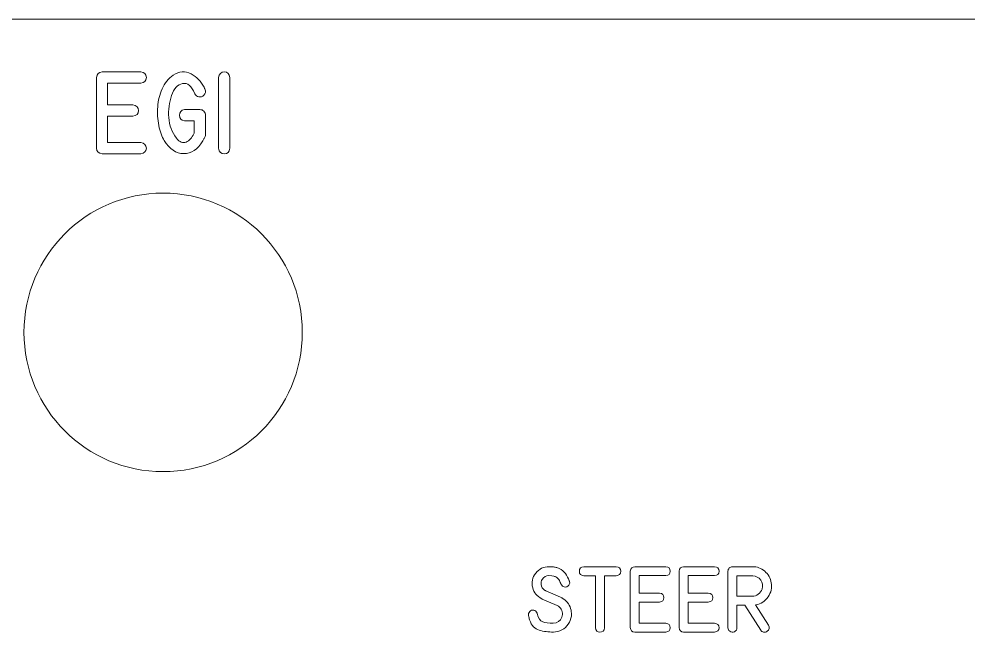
# Model space of a CAD drawing. Header units: millimetres. Extents: x -77 to 69, y -94 to 121.
# Drawn here: x 3.21 to 44.17, y 94.56 to 121.31 of the extents above; entities that cross this region are included whole.
import ezdxf

# ---------------------------------------------------------------- set-up
doc = ezdxf.new("R2010")
doc.units = ezdxf.units.MM
doc.header["$MEASUREMENT"] = 0
doc.layers.add('Cut', color=7, linetype='Continuous')
doc.layers.add('Engrave', color=7, linetype='Continuous', plot=False)

msp = doc.modelspace()

# ---------------------------------------------------------------- linework, layer by layer
at = {"layer": 'Cut', "color": 250, "lineweight": 9}
msp.add_ellipse((9.4231, 107.8133), major_axis=(6.0001, 0), ratio=0.9999833, dxfattribs=at)
at = {"layer": 'Cut', "lineweight": 9}
msp.add_open_spline([(58.6855, 119.8133), (58.6853, 120.2114), (58.5269, 120.5931), (58.2452, 120.8744), (58.2452, 120.8744), (57.9636, 121.1557), (57.5836, 121.3136), (57.1855, 121.3133), (57.1855, 121.3133), (57.1855, 121.3133), (-64.3395, 121.3133), (-64.3395, 121.3133), (-64.3395, 121.3133), (-64.7375, 121.3131), (-65.1192, 121.1547), (-65.4005, 120.873), (-65.4005, 120.873), (-65.6818, 120.5914), (-65.8397, 120.2114), (-65.8395, 119.8133), (-65.8395, 119.8133), (-65.8395, 119.8133), (-65.8395, 107.8258), (-65.8395, 107.8258), (-65.8395, 107.8258), (-65.8385, 106.2355), (-66.4692, 104.71), (-67.593, 103.5848), (-67.593, 103.5848), (-68.7168, 102.4595), (-70.2492, 101.8268), (-71.8395, 101.8258), (-71.8395, 101.8258), (-71.8395, 101.8258), (-74.302, 101.8258), (-74.302, 101.8258), (-74.302, 101.8258), (-74.7, 101.8256), (-75.0817, 101.6672), (-75.363, 101.3855), (-75.363, 101.3855), (-75.6443, 101.1039), (-75.8022, 100.7239), (-75.802, 100.3258), (-75.802, 100.3258), (-75.802, 100.3258), (-75.802, 77.2258), (-75.802, 77.2258), (-75.802, 77.2258), (-75.8017, 76.8277), (-75.6433, 76.4461), (-75.3617, 76.1648), (-75.3617, 76.1648), (-75.08, 75.8835), (-74.7, 75.7256), (-74.302, 75.7258), (-74.302, 75.7258), (-74.302, 75.7258), (-71.8395, 75.7258), (-71.8395, 75.7258), (-71.8395, 75.7258), (-70.2492, 75.7268), (-68.7236, 75.0961), (-67.5984, 73.9723), (-67.5984, 73.9723), (-66.4732, 72.8485), (-65.8405, 71.3161), (-65.8395, 69.7258), (-65.8395, 69.7258), (-65.8395, 69.7258), (-65.8395, 57.7383), (-65.8395, 57.7383), (-65.8395, 57.7383), (-65.8392, 57.3402), (-65.6808, 56.9586), (-65.3992, 56.6773), (-65.3992, 56.6773), (-65.1175, 56.396), (-64.7375, 56.2381), (-64.3395, 56.2383), (-64.3395, 56.2383), (-64.3395, 56.2383), (57.1855, 56.2383), (57.1855, 56.2383), (57.1855, 56.2383), (57.5836, 56.2386), (57.9653, 56.397), (58.2466, 56.6786), (58.2466, 56.6786), (58.5279, 56.9603), (58.6858, 57.3402), (58.6855, 57.7383), (58.6855, 57.7383), (58.6855, 57.7383), (58.6855, 69.7258), (58.6855, 69.7258), (58.6855, 69.7258), (58.6845, 71.3161), (59.3153, 72.8417), (60.4391, 73.9669), (60.4391, 73.9669), (61.5629, 75.0921), (63.0952, 75.7248), (64.6855, 75.7258), (64.6855, 75.7258), (64.6855, 75.7258), (67.148, 75.7258), (67.148, 75.7258), (67.148, 75.7258), (67.5461, 75.7261), (67.9278, 75.8845), (68.2091, 76.1661), (68.2091, 76.1661), (68.4904, 76.4478), (68.6483, 76.8277), (68.648, 77.2258), (68.648, 77.2258), (68.648, 77.2258), (68.648, 100.3258), (68.648, 100.3258), (68.648, 100.3258), (68.6478, 100.7239), (68.4894, 101.1056), (68.2077, 101.3869), (68.2077, 101.3869), (67.9261, 101.6682), (67.5461, 101.8261), (67.148, 101.8258), (67.148, 101.8258), (67.148, 101.8258), (64.6855, 101.8258), (64.6855, 101.8258), (64.6855, 101.8258), (63.0952, 101.8248), (61.5697, 102.4556), (60.4445, 103.5794), (60.4445, 103.5794), (59.3192, 104.7032), (58.6865, 106.2355), (58.6855, 107.8258), (58.6855, 107.8258), (58.6855, 107.8258), (58.6855, 119.8133), (58.6855, 119.8133)], degree=3, knots=[0, 0, 0, 0, 0.027027, 0.027027, 0.027027, 0.027027, 0.0540541, 0.0540541, 0.0540541, 0.0540541, 0.0810811, 0.0810811, 0.0810811, 0.0810811, 0.1081081, 0.1081081, 0.1081081, 0.1081081, 0.1351351, 0.1351351, 0.1351351, 0.1351351, 0.1621622, 0.1621622, 0.1621622, 0.1621622, 0.1891892, 0.1891892, 0.1891892, 0.1891892, 0.2162162, 0.2162162, 0.2162162, 0.2162162, 0.2432432, 0.2432432, 0.2432432, 0.2432432, 0.2702703, 0.2702703, 0.2702703, 0.2702703, 0.2972973, 0.2972973, 0.2972973, 0.2972973, 0.3243243, 0.3243243, 0.3243243, 0.3243243, 0.3513514, 0.3513514, 0.3513514, 0.3513514, 0.3783784, 0.3783784, 0.3783784, 0.3783784, 0.4054054, 0.4054054, 0.4054054, 0.4054054, 0.4324324, 0.4324324, 0.4324324, 0.4324324, 0.4594595, 0.4594595, 0.4594595, 0.4594595, 0.4864865, 0.4864865, 0.4864865, 0.4864865, 0.5135135, 0.5135135, 0.5135135, 0.5135135, 0.5405405, 0.5405405, 0.5405405, 0.5405405, 0.5675676, 0.5675676, 0.5675676, 0.5675676, 0.5945946, 0.5945946, 0.5945946, 0.5945946, 0.6216216, 0.6216216, 0.6216216, 0.6216216, 0.6486486, 0.6486486, 0.6486486, 0.6486486, 0.6756757, 0.6756757, 0.6756757, 0.6756757, 0.7027027, 0.7027027, 0.7027027, 0.7027027, 0.7297297, 0.7297297, 0.7297297, 0.7297297, 0.7567568, 0.7567568, 0.7567568, 0.7567568, 0.7837838, 0.7837838, 0.7837838, 0.7837838, 0.8108108, 0.8108108, 0.8108108, 0.8108108, 0.8378378, 0.8378378, 0.8378378, 0.8378378, 0.8648649, 0.8648649, 0.8648649, 0.8648649, 0.8918919, 0.8918919, 0.8918919, 0.8918919, 0.9189189, 0.9189189, 0.9189189, 0.9189189, 0.9459459, 0.9459459, 0.9459459, 0.9459459, 1, 1, 1, 1], dxfattribs=at)
at = {"layer": 'Engrave', "color": 240, "lineweight": 9}
for points, knots in [([(8.457, 118.554), (8.457, 118.554), (7.0289, 118.554), (7.0289, 118.554), (7.0289, 118.554), (7.0289, 118.554), (7.0289, 117.6116), (7.0289, 117.6116), (7.0289, 117.6116), (7.0289, 117.6116), (8.1178, 117.6116), (8.1178, 117.6116), (8.1178, 117.6116), (8.2806, 117.5875), (8.3618, 117.5057), (8.3612, 117.3664), (8.3612, 117.3664), (8.3606, 117.2265), (8.2795, 117.1453), (8.1178, 117.1224), (8.1178, 117.1224), (8.1178, 117.1224), (7.0289, 117.1224), (7.0289, 117.1224), (7.0289, 117.1224), (7.0289, 117.1224), (7.0289, 115.9906), (7.0289, 115.9906), (7.0289, 115.9906), (7.0289, 115.9906), (8.457, 115.9906), (8.457, 115.9906), (8.457, 115.9906), (8.6187, 115.9665), (8.6998, 115.8859), (8.6998, 115.7478), (8.6998, 115.7478), (8.6998, 115.6102), (8.6187, 115.5296), (8.457, 115.5067), (8.457, 115.5067), (8.457, 115.5067), (6.7896, 115.5067), (6.7896, 115.5067), (6.7896, 115.5067), (6.6461, 115.5249), (6.5644, 115.6067), (6.545, 115.7513), (6.545, 115.7513), (6.545, 115.7513), (6.545, 118.7933), (6.545, 118.7933), (6.545, 118.7933), (6.5668, 118.945), (6.6485, 119.025), (6.7896, 119.0344), (6.7896, 119.0344), (6.7896, 119.0344), (8.457, 119.0344), (8.457, 119.0344), (8.457, 119.0344), (8.6187, 119.0221), (8.6998, 118.9409), (8.6992, 118.7922), (8.6992, 118.7922), (8.6987, 118.6434), (8.6175, 118.564), (8.457, 118.554)], [0, 0, 0, 0, 0.0555556, 0.0555556, 0.0555556, 0.0555556, 0.1111111, 0.1111111, 0.1111111, 0.1111111, 0.1666667, 0.1666667, 0.1666667, 0.1666667, 0.2222222, 0.2222222, 0.2222222, 0.2222222, 0.2777778, 0.2777778, 0.2777778, 0.2777778, 0.3333333, 0.3333333, 0.3333333, 0.3333333, 0.3888889, 0.3888889, 0.3888889, 0.3888889, 0.4444444, 0.4444444, 0.4444444, 0.4444444, 0.5, 0.5, 0.5, 0.5, 0.5555556, 0.5555556, 0.5555556, 0.5555556, 0.6111111, 0.6111111, 0.6111111, 0.6111111, 0.6666667, 0.6666667, 0.6666667, 0.6666667, 0.7222222, 0.7222222, 0.7222222, 0.7222222, 0.7777778, 0.7777778, 0.7777778, 0.7777778, 0.8333333, 0.8333333, 0.8333333, 0.8333333, 0.8888889, 0.8888889, 0.8888889, 0.8888889, 1, 1, 1, 1]), ([(10.3567, 116.9278), (10.3567, 116.9278), (10.3414, 116.9295), (10.3414, 116.9295), (10.3414, 116.9295), (10.2008, 116.9466), (10.1309, 117.0266), (10.1309, 117.1688), (10.1309, 117.1688), (10.1309, 117.3111), (10.2008, 117.3911), (10.3414, 117.4081), (10.3414, 117.4081), (10.3414, 117.4081), (10.3567, 117.4117), (10.3567, 117.4117), (10.3567, 117.4117), (10.3567, 117.4117), (10.3719, 117.4117), (10.3719, 117.4117), (10.3719, 117.4117), (10.3719, 117.4117), (11.0075, 117.4117), (11.0075, 117.4117), (11.0075, 117.4117), (11.0745, 117.4117), (11.1316, 117.3881), (11.1792, 117.3405), (11.1792, 117.3405), (11.2268, 117.2929), (11.2503, 117.2353), (11.2503, 117.1688), (11.2503, 117.1688), (11.2503, 117.1688), (11.2503, 116.2957), (11.2503, 116.2957), (11.2503, 116.2957), (11.2503, 116.2957), (11.2298, 116.251), (11.2298, 116.251), (11.2298, 116.251), (11.2298, 116.251), (11.218, 116.2234), (11.218, 116.2234), (11.218, 116.2234), (11.218, 116.2234), (11.2057, 116.1975), (11.2057, 116.1975), (11.2057, 116.1975), (11.2057, 116.1975), (11.1921, 116.1717), (11.1921, 116.1717), (11.1921, 116.1717), (11.1921, 116.1717), (11.178, 116.1458), (11.178, 116.1458), (11.178, 116.1458), (11.178, 116.1458), (11.1663, 116.1199), (11.1663, 116.1199), (11.1663, 116.1199), (11.1663, 116.1199), (11.1521, 116.0941), (11.1521, 116.0941), (11.1521, 116.0941), (11.1521, 116.0941), (11.1369, 116.0682), (11.1369, 116.0682), (11.1369, 116.0682), (10.914, 115.6896), (10.6371, 115.5043), (10.3067, 115.5126), (10.3067, 115.5126), (9.9757, 115.5214), (9.6981, 115.7084), (9.473, 116.0735), (9.473, 116.0735), (9.366, 116.2469), (9.2872, 116.4639), (9.2354, 116.7255), (9.2354, 116.7255), (9.1837, 116.9866), (9.1678, 117.2535), (9.189, 117.5263), (9.189, 117.5263), (9.2096, 117.7991), (9.2731, 118.0584), (9.3789, 118.3048), (9.3789, 118.3048), (9.4853, 118.5511), (9.6441, 118.7469), (9.8551, 118.8915), (9.8551, 118.8915), (10.1197, 119.0709), (10.3766, 119.0914), (10.6271, 118.9544), (10.6271, 118.9544), (10.8776, 118.8169), (11.0645, 118.6246), (11.1886, 118.3765), (11.1886, 118.3765), (11.1886, 118.3765), (11.2021, 118.3489), (11.2021, 118.3489), (11.2021, 118.3489), (11.2021, 118.3489), (11.2127, 118.3247), (11.2127, 118.3247), (11.2127, 118.3247), (11.2127, 118.3247), (11.2262, 118.2989), (11.2262, 118.2989), (11.2262, 118.2989), (11.2656, 118.1901), (11.2503, 118.1007), (11.1815, 118.0319), (11.1815, 118.0319), (11.1151, 117.9667), (11.0428, 117.942), (10.9646, 117.9585), (10.9646, 117.9585), (10.8864, 117.9755), (10.8264, 118.0214), (10.7835, 118.0972), (10.7835, 118.0972), (10.6495, 118.4306), (10.4766, 118.5758), (10.2643, 118.5329), (10.2643, 118.5329), (10.0527, 118.4905), (9.8939, 118.3171), (9.7881, 118.0131), (9.7881, 118.0131), (9.6846, 117.7192), (9.6441, 117.4028), (9.6658, 117.0648), (9.6658, 117.0648), (9.6876, 116.7267), (9.7981, 116.4315), (9.9968, 116.1805), (9.9968, 116.1805), (10.1332, 116.0047), (10.272, 115.9483), (10.4137, 116.0112), (10.4137, 116.0112), (10.5548, 116.0747), (10.6659, 116.1922), (10.7476, 116.3645), (10.7476, 116.3645), (10.7476, 116.3645), (10.7665, 116.4021), (10.7665, 116.4021), (10.7665, 116.4021), (10.7665, 116.4021), (10.7665, 116.9278), (10.7665, 116.9278), (10.7665, 116.9278), (10.7665, 116.9278), (10.3567, 116.9278), (10.3567, 116.9278)], [0, 0, 0, 0, 0.0243902, 0.0243902, 0.0243902, 0.0243902, 0.0487805, 0.0487805, 0.0487805, 0.0487805, 0.0731707, 0.0731707, 0.0731707, 0.0731707, 0.097561, 0.097561, 0.097561, 0.097561, 0.1219512, 0.1219512, 0.1219512, 0.1219512, 0.1463415, 0.1463415, 0.1463415, 0.1463415, 0.1707317, 0.1707317, 0.1707317, 0.1707317, 0.195122, 0.195122, 0.195122, 0.195122, 0.2195122, 0.2195122, 0.2195122, 0.2195122, 0.2439024, 0.2439024, 0.2439024, 0.2439024, 0.2682927, 0.2682927, 0.2682927, 0.2682927, 0.2926829, 0.2926829, 0.2926829, 0.2926829, 0.3170732, 0.3170732, 0.3170732, 0.3170732, 0.3414634, 0.3414634, 0.3414634, 0.3414634, 0.3658537, 0.3658537, 0.3658537, 0.3658537, 0.3902439, 0.3902439, 0.3902439, 0.3902439, 0.4146341, 0.4146341, 0.4146341, 0.4146341, 0.4390244, 0.4390244, 0.4390244, 0.4390244, 0.4634146, 0.4634146, 0.4634146, 0.4634146, 0.4878049, 0.4878049, 0.4878049, 0.4878049, 0.5121951, 0.5121951, 0.5121951, 0.5121951, 0.5365854, 0.5365854, 0.5365854, 0.5365854, 0.5609756, 0.5609756, 0.5609756, 0.5609756, 0.5853659, 0.5853659, 0.5853659, 0.5853659, 0.6097561, 0.6097561, 0.6097561, 0.6097561, 0.6341463, 0.6341463, 0.6341463, 0.6341463, 0.6585366, 0.6585366, 0.6585366, 0.6585366, 0.6829268, 0.6829268, 0.6829268, 0.6829268, 0.7073171, 0.7073171, 0.7073171, 0.7073171, 0.7317073, 0.7317073, 0.7317073, 0.7317073, 0.7560976, 0.7560976, 0.7560976, 0.7560976, 0.7804878, 0.7804878, 0.7804878, 0.7804878, 0.804878, 0.804878, 0.804878, 0.804878, 0.8292683, 0.8292683, 0.8292683, 0.8292683, 0.8536585, 0.8536585, 0.8536585, 0.8536585, 0.8780488, 0.8780488, 0.8780488, 0.8780488, 0.902439, 0.902439, 0.902439, 0.902439, 0.9268293, 0.9268293, 0.9268293, 0.9268293, 0.9512195, 0.9512195, 0.9512195, 0.9512195, 1, 1, 1, 1]), ([(12.301, 115.7442), (12.2757, 115.5825), (12.194, 115.502), (12.0558, 115.5026), (12.0558, 115.5026), (11.917, 115.5032), (11.8359, 115.5837), (11.8118, 115.7442), (11.8118, 115.7442), (11.8118, 115.7442), (11.8118, 118.7898), (11.8118, 118.7898), (11.8118, 118.7898), (11.8359, 118.9515), (11.917, 119.0332), (12.0558, 119.0338), (12.0558, 119.0338), (12.194, 119.0344), (12.2757, 118.9527), (12.301, 118.7898), (12.301, 118.7898), (12.301, 118.7898), (12.301, 115.7442), (12.301, 115.7442)], [0, 0, 0, 0, 0.1428571, 0.1428571, 0.1428571, 0.1428571, 0.2857143, 0.2857143, 0.2857143, 0.2857143, 0.4285714, 0.4285714, 0.4285714, 0.4285714, 0.5714286, 0.5714286, 0.5714286, 0.5714286, 0.7142857, 0.7142857, 0.7142857, 0.7142857, 1, 1, 1, 1]), ([(26.5604, 96.3985), (26.5604, 96.3985), (26.5825, 96.3891), (26.5825, 96.3891), (26.5825, 96.3891), (26.5825, 96.3891), (26.6074, 96.3768), (26.6074, 96.3768), (26.6074, 96.3768), (26.6074, 96.3768), (26.6295, 96.3641), (26.6295, 96.3641), (26.6295, 96.3641), (26.6356, 96.3594), (26.6432, 96.3552), (26.6507, 96.351), (26.6507, 96.351), (26.6587, 96.3472), (26.6662, 96.3425), (26.6737, 96.3383), (26.6737, 96.3383), (26.8553, 96.2188), (26.9682, 96.0532), (27.011, 95.842), (27.011, 95.842), (27.0274, 95.7593), (27.0312, 95.6741), (27.0223, 95.5871), (27.0223, 95.5871), (27.0072, 95.462), (26.9635, 95.3467), (26.8906, 95.2404), (26.8906, 95.2404), (26.8177, 95.1341), (26.7259, 95.0523), (26.6159, 94.9944), (26.6159, 94.9944), (26.4973, 94.9319), (26.3746, 94.9008), (26.2476, 94.9008), (26.2476, 94.9008), (26.0345, 94.9008), (25.8313, 94.9281), (25.637, 94.9827), (25.637, 94.9827), (25.4432, 95.0372), (25.305, 95.1835), (25.2226, 95.4215), (25.2226, 95.4215), (25.2114, 95.4521), (25.2034, 95.4831), (25.1977, 95.5151), (25.1977, 95.5151), (25.1921, 95.5476), (25.1855, 95.5796), (25.1784, 95.612), (25.1784, 95.612), (25.1648, 95.6779), (25.1808, 95.7362), (25.2274, 95.787), (25.2274, 95.787), (25.2734, 95.8373), (25.3313, 95.8566), (25.4, 95.8449), (25.4, 95.8449), (25.4729, 95.8298), (25.5232, 95.7851), (25.5519, 95.7099), (25.5519, 95.7099), (25.5519, 95.7099), (25.5561, 95.6972), (25.5561, 95.6972), (25.5561, 95.6972), (25.5999, 95.4977), (25.677, 95.3787), (25.7866, 95.3402), (25.7866, 95.3402), (25.8967, 95.3016), (26.0491, 95.2842), (26.2448, 95.2879), (26.2448, 95.2879), (26.4249, 95.2879), (26.5486, 95.3726), (26.6159, 95.5415), (26.6159, 95.5415), (26.645, 95.6167), (26.6497, 95.6953), (26.6295, 95.7767), (26.6295, 95.7767), (26.6093, 95.8576), (26.5693, 95.9258), (26.5096, 95.9799), (26.5096, 95.9799), (26.4828, 96.0029), (26.448, 96.0241), (26.4047, 96.0443), (26.4047, 96.0443), (26.4047, 96.0443), (25.7669, 96.3242), (25.7669, 96.3242), (25.7669, 96.3242), (25.7669, 96.3242), (25.7462, 96.3355), (25.7462, 96.3355), (25.7462, 96.3355), (25.5373, 96.4455), (25.408, 96.6021), (25.3576, 96.8053), (25.3576, 96.8053), (25.296, 97.0405), (25.3388, 97.2513), (25.4865, 97.4385), (25.4865, 97.4385), (25.6337, 97.6252), (25.8275, 97.7188), (26.067, 97.7188), (26.067, 97.7188), (26.067, 97.7188), (26.2189, 97.7146), (26.2189, 97.7146), (26.2189, 97.7146), (26.2683, 97.7056), (26.3163, 97.6967), (26.3619, 97.6878), (26.3619, 97.6878), (26.408, 97.6793), (26.4545, 97.6642), (26.5011, 97.6431), (26.5011, 97.6431), (26.6168, 97.589), (26.7057, 97.5142), (26.7673, 97.4196), (26.7673, 97.4196), (26.8289, 97.3251), (26.8845, 97.2226), (26.9338, 97.1125), (26.9338, 97.1125), (26.9385, 97.1021), (26.9428, 97.0904), (26.9465, 97.0767), (26.9465, 97.0767), (26.9564, 97.0316), (26.9517, 96.9907), (26.9324, 96.954), (26.9324, 96.954), (26.9216, 96.9309), (26.9099, 96.9135), (26.8981, 96.9018), (26.8981, 96.9018), (26.8863, 96.8895), (26.8765, 96.8815), (26.8694, 96.8768), (26.8694, 96.8768), (26.8214, 96.843), (26.7692, 96.8326), (26.7123, 96.8467), (26.7123, 96.8467), (26.6549, 96.8594), (26.6116, 96.8961), (26.5811, 96.9568), (26.5811, 96.9568), (26.5571, 97.01), (26.5317, 97.0645), (26.5049, 97.12), (26.5049, 97.12), (26.4776, 97.1755), (26.4395, 97.2216), (26.391, 97.2588), (26.391, 97.2588), (26.3708, 97.2734), (26.3511, 97.2842), (26.3322, 97.2908), (26.3322, 97.2908), (26.3134, 97.2978), (26.2927, 97.3053), (26.2697, 97.3138), (26.2697, 97.3138), (26.2697, 97.3138), (26.1803, 97.3289), (26.1803, 97.3289), (26.1803, 97.3289), (26.1803, 97.3289), (26.0533, 97.3331), (26.0533, 97.3331), (26.0533, 97.3331), (25.9301, 97.3312), (25.836, 97.2781), (25.7711, 97.1732), (25.7711, 97.1732), (25.7269, 97.1059), (25.7104, 97.0311), (25.7212, 96.9483), (25.7212, 96.9483), (25.7339, 96.8467), (25.7819, 96.7677), (25.8647, 96.7113), (25.8647, 96.7113), (25.8685, 96.7089), (25.8722, 96.7056), (25.8769, 96.7023), (25.8769, 96.7023), (25.8816, 96.6995), (25.8868, 96.6962), (25.892, 96.6934), (25.892, 96.6934), (25.892, 96.6934), (25.9075, 96.6868), (25.9075, 96.6868), (25.9075, 96.6868), (25.9075, 96.6868), (25.924, 96.6798), (25.924, 96.6798), (25.924, 96.6798), (25.924, 96.6798), (26.5604, 96.3985), (26.5604, 96.3985)], [0, 0, 0, 0, 0.0181818, 0.0181818, 0.0181818, 0.0181818, 0.0363636, 0.0363636, 0.0363636, 0.0363636, 0.0545455, 0.0545455, 0.0545455, 0.0545455, 0.0727273, 0.0727273, 0.0727273, 0.0727273, 0.0909091, 0.0909091, 0.0909091, 0.0909091, 0.1090909, 0.1090909, 0.1090909, 0.1090909, 0.1272727, 0.1272727, 0.1272727, 0.1272727, 0.1454545, 0.1454545, 0.1454545, 0.1454545, 0.1636364, 0.1636364, 0.1636364, 0.1636364, 0.1818182, 0.1818182, 0.1818182, 0.1818182, 0.2, 0.2, 0.2, 0.2, 0.2181818, 0.2181818, 0.2181818, 0.2181818, 0.2363636, 0.2363636, 0.2363636, 0.2363636, 0.2545455, 0.2545455, 0.2545455, 0.2545455, 0.2727273, 0.2727273, 0.2727273, 0.2727273, 0.2909091, 0.2909091, 0.2909091, 0.2909091, 0.3090909, 0.3090909, 0.3090909, 0.3090909, 0.3272727, 0.3272727, 0.3272727, 0.3272727, 0.3454545, 0.3454545, 0.3454545, 0.3454545, 0.3636364, 0.3636364, 0.3636364, 0.3636364, 0.3818182, 0.3818182, 0.3818182, 0.3818182, 0.4, 0.4, 0.4, 0.4, 0.4181818, 0.4181818, 0.4181818, 0.4181818, 0.4363636, 0.4363636, 0.4363636, 0.4363636, 0.4545455, 0.4545455, 0.4545455, 0.4545455, 0.4727273, 0.4727273, 0.4727273, 0.4727273, 0.4909091, 0.4909091, 0.4909091, 0.4909091, 0.5090909, 0.5090909, 0.5090909, 0.5090909, 0.5272727, 0.5272727, 0.5272727, 0.5272727, 0.5454545, 0.5454545, 0.5454545, 0.5454545, 0.5636364, 0.5636364, 0.5636364, 0.5636364, 0.5818182, 0.5818182, 0.5818182, 0.5818182, 0.6, 0.6, 0.6, 0.6, 0.6181818, 0.6181818, 0.6181818, 0.6181818, 0.6363636, 0.6363636, 0.6363636, 0.6363636, 0.6545455, 0.6545455, 0.6545455, 0.6545455, 0.6727273, 0.6727273, 0.6727273, 0.6727273, 0.6909091, 0.6909091, 0.6909091, 0.6909091, 0.7090909, 0.7090909, 0.7090909, 0.7090909, 0.7272727, 0.7272727, 0.7272727, 0.7272727, 0.7454545, 0.7454545, 0.7454545, 0.7454545, 0.7636364, 0.7636364, 0.7636364, 0.7636364, 0.7818182, 0.7818182, 0.7818182, 0.7818182, 0.8, 0.8, 0.8, 0.8, 0.8181818, 0.8181818, 0.8181818, 0.8181818, 0.8363636, 0.8363636, 0.8363636, 0.8363636, 0.8545455, 0.8545455, 0.8545455, 0.8545455, 0.8727273, 0.8727273, 0.8727273, 0.8727273, 0.8909091, 0.8909091, 0.8909091, 0.8909091, 0.9090909, 0.9090909, 0.9090909, 0.9090909, 0.9272727, 0.9272727, 0.9272727, 0.9272727, 0.9454545, 0.9454545, 0.9454545, 0.9454545, 0.9636364, 0.9636364, 0.9636364, 0.9636364, 1, 1, 1, 1]), ([(28.0665, 95.0895), (28.0665, 95.0895), (28.0665, 97.3303), (28.0665, 97.3303), (28.0665, 97.3303), (28.0665, 97.3303), (27.5609, 97.3303), (27.5609, 97.3303), (27.5609, 97.3303), (27.4324, 97.3402), (27.368, 97.4051), (27.3685, 97.5236), (27.3685, 97.5236), (27.3689, 97.6426), (27.4334, 97.708), (27.5609, 97.7188), (27.5609, 97.7188), (27.5609, 97.7188), (28.9597, 97.7188), (28.9597, 97.7188), (28.9597, 97.7188), (29.0862, 97.7089), (29.1502, 97.6435), (29.1507, 97.5236), (29.1507, 97.5236), (29.1512, 97.4041), (29.0872, 97.3392), (28.9597, 97.3303), (28.9597, 97.3303), (28.9597, 97.3303), (28.4555, 97.3303), (28.4555, 97.3303), (28.4555, 97.3303), (28.4555, 97.3303), (28.4555, 95.0895), (28.4555, 95.0895), (28.4555, 95.0895), (28.4343, 94.9592), (28.3666, 94.8947), (28.2518, 94.8966), (28.2518, 94.8966), (28.1375, 94.8985), (28.0759, 94.9629), (28.0665, 95.0895)], [0, 0, 0, 0, 0.0833333, 0.0833333, 0.0833333, 0.0833333, 0.1666667, 0.1666667, 0.1666667, 0.1666667, 0.25, 0.25, 0.25, 0.25, 0.3333333, 0.3333333, 0.3333333, 0.3333333, 0.4166667, 0.4166667, 0.4166667, 0.4166667, 0.5, 0.5, 0.5, 0.5, 0.5833333, 0.5833333, 0.5833333, 0.5833333, 0.6666667, 0.6666667, 0.6666667, 0.6666667, 0.75, 0.75, 0.75, 0.75, 0.8333333, 0.8333333, 0.8333333, 0.8333333, 1, 1, 1, 1]), ([(31.0914, 97.3345), (31.0914, 97.3345), (29.9489, 97.3345), (29.9489, 97.3345), (29.9489, 97.3345), (29.9489, 97.3345), (29.9489, 96.5805), (29.9489, 96.5805), (29.9489, 96.5805), (29.9489, 96.5805), (30.82, 96.5805), (30.82, 96.5805), (30.82, 96.5805), (30.9503, 96.5612), (31.0152, 96.4958), (31.0148, 96.3844), (31.0148, 96.3844), (31.0143, 96.2724), (30.9494, 96.2075), (30.82, 96.1892), (30.82, 96.1892), (30.82, 96.1892), (29.9489, 96.1892), (29.9489, 96.1892), (29.9489, 96.1892), (29.9489, 96.1892), (29.9489, 95.2837), (29.9489, 95.2837), (29.9489, 95.2837), (29.9489, 95.2837), (31.0914, 95.2837), (31.0914, 95.2837), (31.0914, 95.2837), (31.2208, 95.2644), (31.2857, 95.2), (31.2857, 95.0895), (31.2857, 95.0895), (31.2857, 94.9794), (31.2208, 94.9149), (31.0914, 94.8966), (31.0914, 94.8966), (31.0914, 94.8966), (29.7575, 94.8966), (29.7575, 94.8966), (29.7575, 94.8966), (29.6427, 94.9112), (29.5773, 94.9766), (29.5618, 95.0923), (29.5618, 95.0923), (29.5618, 95.0923), (29.5618, 97.5259), (29.5618, 97.5259), (29.5618, 97.5259), (29.5792, 97.6473), (29.6446, 97.7113), (29.7575, 97.7188), (29.7575, 97.7188), (29.7575, 97.7188), (31.0914, 97.7188), (31.0914, 97.7188), (31.0914, 97.7188), (31.2208, 97.7089), (31.2857, 97.644), (31.2852, 97.525), (31.2852, 97.525), (31.2848, 97.406), (31.2198, 97.3425), (31.0914, 97.3345)], [0, 0, 0, 0, 0.0555556, 0.0555556, 0.0555556, 0.0555556, 0.1111111, 0.1111111, 0.1111111, 0.1111111, 0.1666667, 0.1666667, 0.1666667, 0.1666667, 0.2222222, 0.2222222, 0.2222222, 0.2222222, 0.2777778, 0.2777778, 0.2777778, 0.2777778, 0.3333333, 0.3333333, 0.3333333, 0.3333333, 0.3888889, 0.3888889, 0.3888889, 0.3888889, 0.4444444, 0.4444444, 0.4444444, 0.4444444, 0.5, 0.5, 0.5, 0.5, 0.5555556, 0.5555556, 0.5555556, 0.5555556, 0.6111111, 0.6111111, 0.6111111, 0.6111111, 0.6666667, 0.6666667, 0.6666667, 0.6666667, 0.7222222, 0.7222222, 0.7222222, 0.7222222, 0.7777778, 0.7777778, 0.7777778, 0.7777778, 0.8333333, 0.8333333, 0.8333333, 0.8333333, 0.8888889, 0.8888889, 0.8888889, 0.8888889, 1, 1, 1, 1]), ([(33.1982, 97.3345), (33.1982, 97.3345), (32.0557, 97.3345), (32.0557, 97.3345), (32.0557, 97.3345), (32.0557, 97.3345), (32.0557, 96.5805), (32.0557, 96.5805), (32.0557, 96.5805), (32.0557, 96.5805), (32.9268, 96.5805), (32.9268, 96.5805), (32.9268, 96.5805), (33.0571, 96.5612), (33.122, 96.4958), (33.1216, 96.3844), (33.1216, 96.3844), (33.1211, 96.2724), (33.0562, 96.2075), (32.9268, 96.1892), (32.9268, 96.1892), (32.9268, 96.1892), (32.0557, 96.1892), (32.0557, 96.1892), (32.0557, 96.1892), (32.0557, 96.1892), (32.0557, 95.2837), (32.0557, 95.2837), (32.0557, 95.2837), (32.0557, 95.2837), (33.1982, 95.2837), (33.1982, 95.2837), (33.1982, 95.2837), (33.3276, 95.2644), (33.3925, 95.2), (33.3925, 95.0895), (33.3925, 95.0895), (33.3925, 94.9794), (33.3276, 94.9149), (33.1982, 94.8966), (33.1982, 94.8966), (33.1982, 94.8966), (31.8643, 94.8966), (31.8643, 94.8966), (31.8643, 94.8966), (31.7495, 94.9112), (31.6841, 94.9766), (31.6686, 95.0923), (31.6686, 95.0923), (31.6686, 95.0923), (31.6686, 97.5259), (31.6686, 97.5259), (31.6686, 97.5259), (31.686, 97.6473), (31.7514, 97.7113), (31.8643, 97.7188), (31.8643, 97.7188), (31.8643, 97.7188), (33.1982, 97.7188), (33.1982, 97.7188), (33.1982, 97.7188), (33.3276, 97.7089), (33.3925, 97.644), (33.392, 97.525), (33.392, 97.525), (33.3916, 97.406), (33.3266, 97.3425), (33.1982, 97.3345)], [0, 0, 0, 0, 0.0555556, 0.0555556, 0.0555556, 0.0555556, 0.1111111, 0.1111111, 0.1111111, 0.1111111, 0.1666667, 0.1666667, 0.1666667, 0.1666667, 0.2222222, 0.2222222, 0.2222222, 0.2222222, 0.2777778, 0.2777778, 0.2777778, 0.2777778, 0.3333333, 0.3333333, 0.3333333, 0.3333333, 0.3888889, 0.3888889, 0.3888889, 0.3888889, 0.4444444, 0.4444444, 0.4444444, 0.4444444, 0.5, 0.5, 0.5, 0.5, 0.5555556, 0.5555556, 0.5555556, 0.5555556, 0.6111111, 0.6111111, 0.6111111, 0.6111111, 0.6666667, 0.6666667, 0.6666667, 0.6666667, 0.7222222, 0.7222222, 0.7222222, 0.7222222, 0.7777778, 0.7777778, 0.7777778, 0.7777778, 0.8333333, 0.8333333, 0.8333333, 0.8333333, 0.8888889, 0.8888889, 0.8888889, 0.8888889, 1, 1, 1, 1]), ([(35.5158, 95.1958), (35.5746, 95.0918), (35.5581, 95.0048), (35.4664, 94.9338), (35.4664, 94.9338), (35.4222, 94.9027), (35.3714, 94.8919), (35.314, 94.9022), (35.314, 94.9022), (35.2566, 94.9121), (35.2147, 94.9408), (35.1879, 94.9874), (35.1879, 94.9874), (35.1879, 94.9874), (34.5087, 96.0612), (34.5087, 96.0612), (34.5087, 96.0612), (34.5087, 96.0612), (34.1639, 96.0612), (34.1639, 96.0612), (34.1639, 96.0612), (34.1639, 96.0612), (34.1639, 95.0909), (34.1639, 95.0909), (34.1639, 95.0909), (34.1639, 95.0109), (34.1277, 94.9535), (34.0553, 94.9178), (34.0553, 94.9178), (33.9824, 94.8825), (33.9146, 94.8891), (33.8511, 94.938), (33.8511, 94.938), (33.8008, 94.9756), (33.7754, 95.0264), (33.7754, 95.0909), (33.7754, 95.0909), (33.7754, 95.0909), (33.7754, 97.5259), (33.7754, 97.5259), (33.7754, 97.5259), (33.7754, 97.5791), (33.7942, 97.6247), (33.8314, 97.6624), (33.8314, 97.6624), (33.8685, 97.7), (33.9142, 97.7188), (33.9683, 97.7188), (33.9683, 97.7188), (33.9683, 97.7188), (34.8238, 97.7188), (34.8238, 97.7188), (34.8238, 97.7188), (35.0299, 97.7188), (35.2086, 97.6534), (35.3601, 97.5227), (35.3601, 97.5227), (35.5115, 97.3914), (35.6061, 97.2254), (35.6428, 97.0241), (35.6428, 97.0241), (35.6813, 96.8082), (35.6357, 96.6064), (35.5054, 96.4187), (35.5054, 96.4187), (35.3756, 96.2306), (35.203, 96.1167), (34.988, 96.0763), (34.988, 96.0763), (34.988, 96.0763), (34.9617, 96.072), (34.9617, 96.072), (34.9617, 96.072), (34.9617, 96.072), (35.5158, 95.1958), (35.5158, 95.1958)], [0, 0, 0, 0, 0.05, 0.05, 0.05, 0.05, 0.1, 0.1, 0.1, 0.1, 0.15, 0.15, 0.15, 0.15, 0.2, 0.2, 0.2, 0.2, 0.25, 0.25, 0.25, 0.25, 0.3, 0.3, 0.3, 0.3, 0.35, 0.35, 0.35, 0.35, 0.4, 0.4, 0.4, 0.4, 0.45, 0.45, 0.45, 0.45, 0.5, 0.5, 0.5, 0.5, 0.55, 0.55, 0.55, 0.55, 0.6, 0.6, 0.6, 0.6, 0.65, 0.65, 0.65, 0.65, 0.7, 0.7, 0.7, 0.7, 0.75, 0.75, 0.75, 0.75, 0.8, 0.8, 0.8, 0.8, 0.85, 0.85, 0.85, 0.85, 0.9, 0.9, 0.9, 0.9, 1, 1, 1, 1]), ([(34.8238, 96.4483), (34.9179, 96.4483), (35.0045, 96.4766), (35.084, 96.5339), (35.084, 96.5339), (35.1635, 96.5909), (35.2166, 96.6652), (35.2444, 96.7569), (35.2444, 96.7569), (35.2876, 96.8985), (35.2679, 97.0264), (35.1851, 97.1407), (35.1851, 97.1407), (35.1023, 97.255), (34.9885, 97.318), (34.8436, 97.3303), (34.8436, 97.3303), (34.8436, 97.3303), (34.1639, 97.3303), (34.1639, 97.3303), (34.1639, 97.3303), (34.1639, 97.3303), (34.1639, 96.4483), (34.1639, 96.4483), (34.1639, 96.4483), (34.1639, 96.4483), (34.8238, 96.4483), (34.8238, 96.4483)], [0, 0, 0, 0, 0.125, 0.125, 0.125, 0.125, 0.25, 0.25, 0.25, 0.25, 0.375, 0.375, 0.375, 0.375, 0.5, 0.5, 0.5, 0.5, 0.625, 0.625, 0.625, 0.625, 0.75, 0.75, 0.75, 0.75, 1, 1, 1, 1])]:
    msp.add_open_spline(points, degree=3, knots=knots, dxfattribs=at)

doc.saveas('drawing.dxf')
